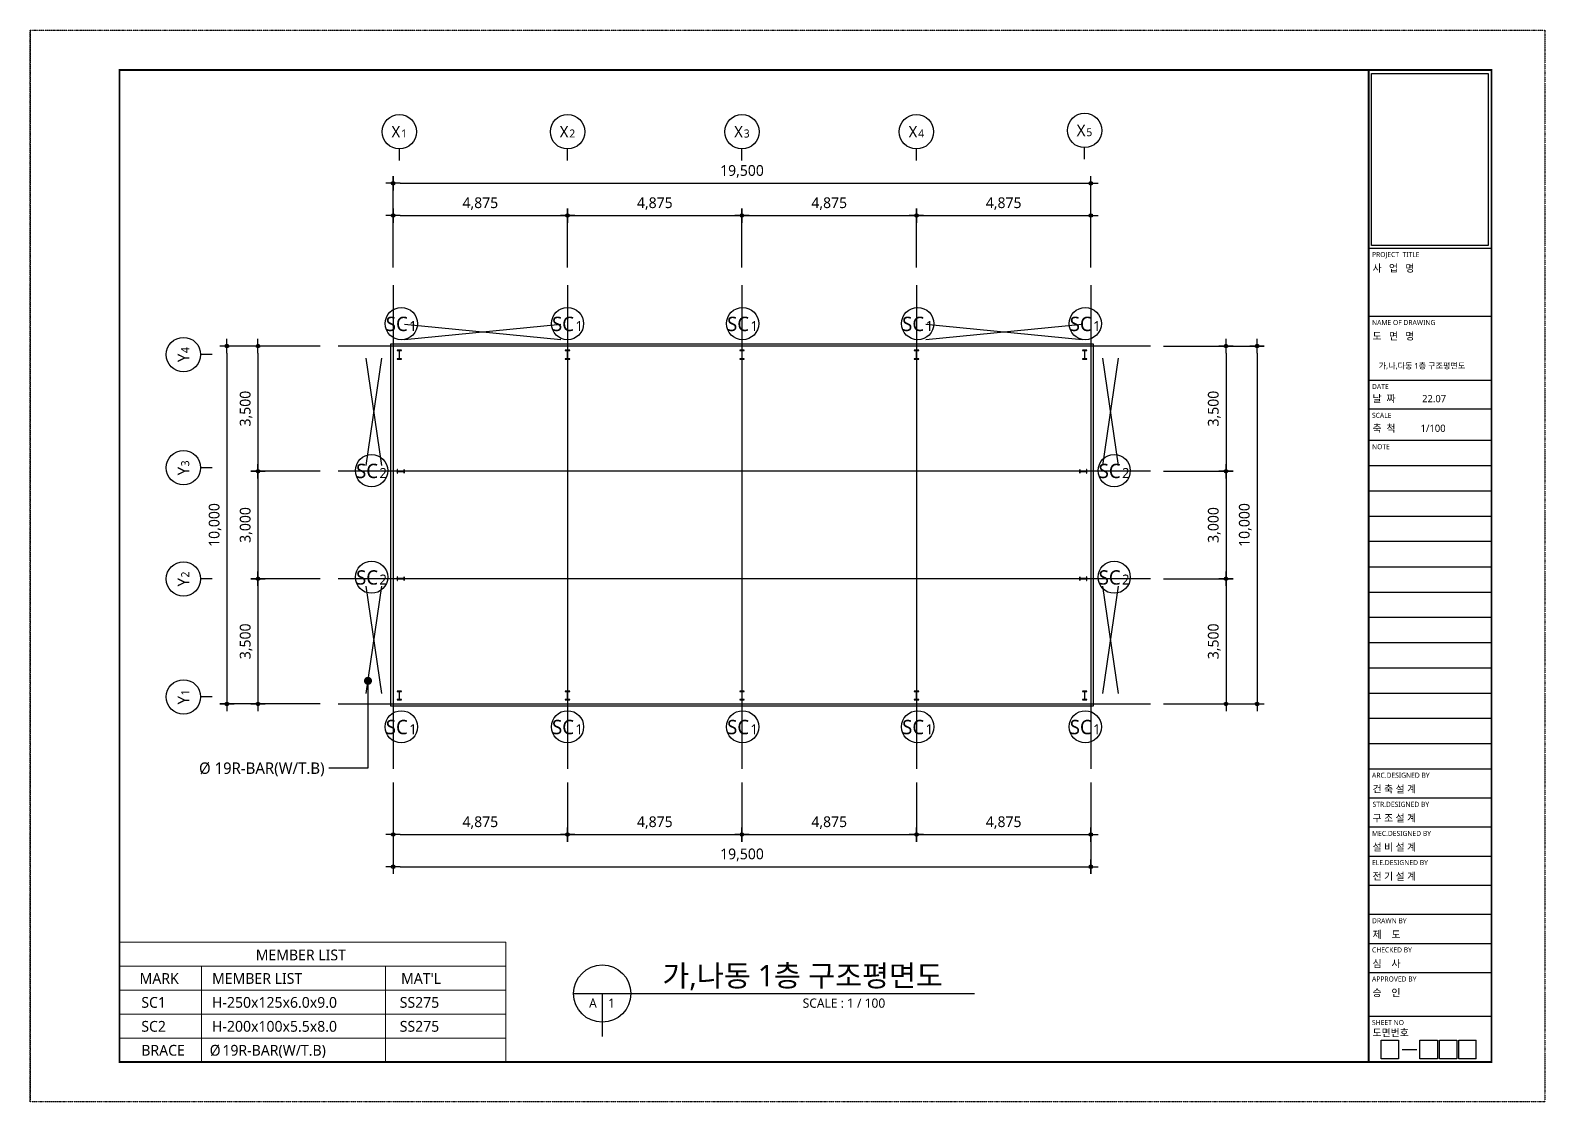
# Model space of a CAD drawing. Header units: millimetres. Extents: x 152133 to 471560, y 87068 to 132353.
# Drawn here: x 386915 to 429237, y 102425 to 132353 of the extents above; entities that cross this region are included whole.
import ezdxf
from ezdxf.enums import TextEntityAlignment as Align

# ---------------------------------------------------------------- set-up
doc = ezdxf.new("R2010")
doc.units = ezdxf.units.MM
doc.linetypes.add('CEN', pattern=[62, 60, -1, 0, -1])
doc.linetypes.add('DIVIDE2', pattern=[15.875, 6.35, -3.175, 0, -3.175, 0, -3.175])
for name, color, linetype in [('AA-AXIS', 7, 'Continuous'), ('AA-AXIS-BUBL', 3, 'Continuous'), ('AA-CLXK-IDNT', 6, 'Continuous'), ('AS-STEL', 3, 'Continuous'), ('AZ-DIML', 7, 'Continuous'), ('AZ-TEXT', 3, 'Continuous'), ('CEN', 1, 'CEN'), ('COL', 2, 'Continuous'), ('DIM', 7, 'Continuous'), ('JON', 4, 'DIVIDE2'), ('LEDLINE', 7, 'Continuous'), ('SHEET', 4, 'Continuous'), ('TEX', 3, 'Continuous'), ('TIT', 2, 'Continuous'), ('폼', 7, 'Continuous')]:
    doc.layers.add(name, color=color, linetype=linetype)
doc.styles.add('돋움체', font='')
doc.styles.add('맑은 고딕', font='malgun.ttf')
doc.styles.add('맑은고딕', font='malgun.ttf')
doc.styles.get('돋움체').set_extended_font_data('DotumChe')
doc.dimstyles.new('100', dxfattribs={"dimscale": 100, "dimtxt": 3, "dimasz": 2, "dimexe": 2, "dimexo": 5, "dimgap": 1.5, "dimtad": 1, "dimdec": 0, "dimzin": 1, "dimdsep": 46, "dimlunit": 6, "dimtxsty": '돋움체', "dimblk1": 'Z_DOT', "dimblk2": 'Z_DOT', "dimsah": 1, "dimcen": 2, "dimclrt": 3, "dimadec": 0, "dimazin": 0, "dimtfac": 1, "dimtdec": 0, "dimtix": 1, "dimtmove": 2, "dimatfit": 3, "dimldrblk": 'Z_DOT', "dimfxl": 1, "dimtolj": 1, "dimtzin": 1, "dimarcsym": 0})

# ---------------------------------------------------------------- blocks, each defined once
blk = doc.blocks.new('*B453', base_point=(397267, 120034))
at = {"layer": 'AS-STEL'}
blk.add_lwpolyline([(397367, 119984), (397367, 120084), (397359, 120084), (397359, 120047, -0.414214), (397348, 120036), (397186, 120036, -0.414214), (397175, 120047), (397175, 120084), (397167, 120084), (397167, 119984), (397175, 119984), (397175, 120020, -0.414214), (397186, 120031), (397348, 120031, -0.414214), (397359, 120020), (397359, 119984)], format="xyb", close=True, dxfattribs=at)
blk = doc.blocks.new('*B454', base_point=(397267, 117034))
at = {"layer": 'AS-STEL'}
blk.add_lwpolyline([(397367, 116984), (397367, 117084), (397359, 117084), (397359, 117047, -0.414214), (397348, 117036), (397186, 117036, -0.414214), (397175, 117047), (397175, 117084), (397167, 117084), (397167, 116984), (397175, 116984), (397175, 117020, -0.414214), (397186, 117031), (397348, 117031, -0.414214), (397359, 117020), (397359, 116984)], format="xyb", close=True, dxfattribs=at)
blk = doc.blocks.new('*B455', base_point=(416341, 120034))
at = {"layer": 'AS-STEL'}
blk.add_lwpolyline([(416441, 119984), (416441, 120084), (416433, 120084), (416433, 120047, -0.414214), (416422, 120036), (416260, 120036, -0.414214), (416249, 120047), (416249, 120084), (416241, 120084), (416241, 119984), (416249, 119984), (416249, 120020, -0.414214), (416260, 120031), (416422, 120031, -0.414214), (416433, 120020), (416433, 119984)], format="xyb", close=True, dxfattribs=at)
blk = doc.blocks.new('*B456', base_point=(416341, 117034))
at = {"layer": 'AS-STEL'}
blk.add_lwpolyline([(416441, 116984), (416441, 117084), (416433, 117084), (416433, 117047, -0.414214), (416422, 117036), (416260, 117036, -0.414214), (416249, 117047), (416249, 117084), (416241, 117084), (416241, 116984), (416249, 116984), (416249, 117020, -0.414214), (416260, 117031), (416422, 117031, -0.414214), (416433, 117020), (416433, 116984)], format="xyb", close=True, dxfattribs=at)
blk = doc.blocks.new('Z_DOT')
at = {"layer": 'DIM', "color": 0}
for p, q in [((-1, 0), (1, 0)), ((0, -1), (0, 1))]:
    blk.add_line(p, q, dxfattribs=at)
for radius in [0.25, 0.125]:
    blk.add_circle((0, 0), radius, dxfattribs=at)
blk = doc.blocks.new('*D225')
at = {"layer": 'AZ-DIML', "color": 0, "lineweight": -2, "transparency": 16777216}
for p, q in [((397054, 125730), (397054, 127379)), ((397254, 127179), (401729, 127179)), ((401929, 125730), (401929, 127379))]:
    blk.add_line(p, q, dxfattribs=at)
at = {"layer": 'Defpoints', "color": 0, "transparency": 16777216}
for p in [(401929, 127179), (397054, 125230), (401929, 125230)]:
    blk.add_point(p, dxfattribs=at)
at = {"layer": 'AZ-DIML', "color": 0, "linetype": 'ByBlock', "lineweight": -2, "transparency": 16777216, "xscale": 200, "yscale": 200, "zscale": 200, "rotation": 180}
blk.add_blockref('Z_DOT', (397054, 127179), dxfattribs=at)
at = {"layer": 'AZ-DIML', "color": 0, "linetype": 'ByBlock', "lineweight": -2, "transparency": 16777216, "xscale": 200, "yscale": 200, "zscale": 200}
blk.add_blockref('Z_DOT', (401929, 127179), dxfattribs=at)
at = {"layer": 'AZ-DIML', "color": 3, "transparency": 16777216, "insert": (399492, 127509), "char_height": 300, "attachment_point": 5, "style": '맑은고딕'}
blk.add_mtext('\\A1;4,875', dxfattribs=at)
blk = doc.blocks.new('*D226')
at = {"layer": 'AZ-DIML', "color": 0, "lineweight": -2, "transparency": 16777216}
for p, q in [((401929, 125730), (401929, 127379)), ((402129, 127179), (406604, 127179)), ((406804, 125730), (406804, 127379))]:
    blk.add_line(p, q, dxfattribs=at)
at = {"layer": 'Defpoints', "color": 0, "transparency": 16777216}
for p in [(406804, 127179), (401929, 125230), (406804, 125230)]:
    blk.add_point(p, dxfattribs=at)
at = {"layer": 'AZ-DIML', "color": 0, "linetype": 'ByBlock', "lineweight": -2, "transparency": 16777216, "xscale": 200, "yscale": 200, "zscale": 200, "rotation": 180}
blk.add_blockref('Z_DOT', (401929, 127179), dxfattribs=at)
at = {"layer": 'AZ-DIML', "color": 0, "linetype": 'ByBlock', "lineweight": -2, "transparency": 16777216, "xscale": 200, "yscale": 200, "zscale": 200}
blk.add_blockref('Z_DOT', (406804, 127179), dxfattribs=at)
at = {"layer": 'AZ-DIML', "color": 3, "transparency": 16777216, "insert": (404367, 127509), "char_height": 300, "attachment_point": 5, "style": '맑은고딕'}
blk.add_mtext('\\A1;4,875', dxfattribs=at)
blk = doc.blocks.new('*D227')
at = {"layer": 'AZ-DIML', "color": 0, "lineweight": -2, "transparency": 16777216}
for p, q in [((406804, 125730), (406804, 127379)), ((407004, 127179), (411479, 127179)), ((411679, 125730), (411679, 127379))]:
    blk.add_line(p, q, dxfattribs=at)
at = {"layer": 'Defpoints', "color": 0, "transparency": 16777216}
for p in [(411679, 127179), (406804, 125230), (411679, 125230)]:
    blk.add_point(p, dxfattribs=at)
at = {"layer": 'AZ-DIML', "color": 0, "linetype": 'ByBlock', "lineweight": -2, "transparency": 16777216, "xscale": 200, "yscale": 200, "zscale": 200, "rotation": 180}
blk.add_blockref('Z_DOT', (406804, 127179), dxfattribs=at)
at = {"layer": 'AZ-DIML', "color": 0, "linetype": 'ByBlock', "lineweight": -2, "transparency": 16777216, "xscale": 200, "yscale": 200, "zscale": 200}
blk.add_blockref('Z_DOT', (411679, 127179), dxfattribs=at)
at = {"layer": 'AZ-DIML', "color": 3, "transparency": 16777216, "insert": (409242, 127509), "char_height": 300, "attachment_point": 5, "style": '맑은고딕'}
blk.add_mtext('\\A1;4,875', dxfattribs=at)
blk = doc.blocks.new('*D228')
at = {"layer": 'AZ-DIML', "color": 0, "lineweight": -2, "transparency": 16777216}
for p, q in [((411679, 125730), (411679, 127379)), ((411879, 127179), (416354, 127179)), ((416554, 125730), (416554, 127379))]:
    blk.add_line(p, q, dxfattribs=at)
at = {"layer": 'Defpoints', "color": 0, "transparency": 16777216}
for p in [(416554, 127179), (411679, 125230), (416554, 125230)]:
    blk.add_point(p, dxfattribs=at)
at = {"layer": 'AZ-DIML', "color": 0, "linetype": 'ByBlock', "lineweight": -2, "transparency": 16777216, "xscale": 200, "yscale": 200, "zscale": 200, "rotation": 180}
blk.add_blockref('Z_DOT', (411679, 127179), dxfattribs=at)
at = {"layer": 'AZ-DIML', "color": 0, "linetype": 'ByBlock', "lineweight": -2, "transparency": 16777216, "xscale": 200, "yscale": 200, "zscale": 200}
blk.add_blockref('Z_DOT', (416554, 127179), dxfattribs=at)
at = {"layer": 'AZ-DIML', "color": 3, "transparency": 16777216, "insert": (414117, 127509), "char_height": 300, "attachment_point": 5, "style": '맑은고딕'}
blk.add_mtext('\\A1;4,875', dxfattribs=at)
blk = doc.blocks.new('*D229')
at = {"layer": 'AZ-DIML', "color": 0, "lineweight": -2, "transparency": 16777216}
for p, q in [((397054, 125730), (397054, 128279)), ((416554, 125730), (416554, 128279)), ((397254, 128079), (416354, 128079))]:
    blk.add_line(p, q, dxfattribs=at)
at = {"layer": 'Defpoints', "color": 0, "transparency": 16777216}
for p in [(416554, 128079), (397054, 125230), (416554, 125230)]:
    blk.add_point(p, dxfattribs=at)
at = {"layer": 'AZ-DIML', "color": 0, "linetype": 'ByBlock', "lineweight": -2, "transparency": 16777216, "xscale": 200, "yscale": 200, "zscale": 200, "rotation": 180}
blk.add_blockref('Z_DOT', (397054, 128079), dxfattribs=at)
at = {"layer": 'AZ-DIML', "color": 0, "linetype": 'ByBlock', "lineweight": -2, "transparency": 16777216, "xscale": 200, "yscale": 200, "zscale": 200}
blk.add_blockref('Z_DOT', (416554, 128079), dxfattribs=at)
at = {"layer": 'AZ-DIML', "color": 3, "transparency": 16777216, "insert": (406804, 128410), "char_height": 300, "attachment_point": 5, "style": '맑은고딕'}
blk.add_mtext('\\A1;19,500', dxfattribs=at)
blk = doc.blocks.new('*D230')
at = {"layer": 'AZ-DIML', "color": 0, "lineweight": -2, "transparency": 16777216}
for p, q in [((395020, 123534), (393077, 123534)), ((393277, 123334), (393277, 120234)), ((395020, 120034), (393077, 120034))]:
    blk.add_line(p, q, dxfattribs=at)
at = {"layer": 'Defpoints', "color": 0, "transparency": 16777216}
for p in [(395520, 123534), (393277, 120034), (395520, 120034)]:
    blk.add_point(p, dxfattribs=at)
at = {"layer": 'AZ-DIML', "color": 0, "linetype": 'ByBlock', "lineweight": -2, "transparency": 16777216, "xscale": 200, "yscale": 200, "zscale": 200}
for p, rotation in [((393277, 123534), 90), ((393277, 120034), 270)]:
    blk.add_blockref('Z_DOT', p, dxfattribs=dict(at, rotation=rotation))
at = {"layer": 'AZ-DIML', "color": 3, "transparency": 16777216, "insert": (392947, 121784), "char_height": 300, "attachment_point": 5, "rotation": 90, "style": '맑은고딕'}
blk.add_mtext('\\A1;3,500', dxfattribs=at)
blk = doc.blocks.new('*D231')
at = {"layer": 'AZ-DIML', "color": 0, "lineweight": -2, "transparency": 16777216}
for p, q in [((395020, 120034), (393077, 120034)), ((393277, 119834), (393277, 117234)), ((395020, 117034), (393077, 117034))]:
    blk.add_line(p, q, dxfattribs=at)
at = {"layer": 'Defpoints', "color": 0, "transparency": 16777216}
for p in [(395520, 120034), (393277, 117034), (395520, 117034)]:
    blk.add_point(p, dxfattribs=at)
at = {"layer": 'AZ-DIML', "color": 0, "linetype": 'ByBlock', "lineweight": -2, "transparency": 16777216, "xscale": 200, "yscale": 200, "zscale": 200}
for p, rotation in [((393277, 120034), 90), ((393277, 117034), 270)]:
    blk.add_blockref('Z_DOT', p, dxfattribs=dict(at, rotation=rotation))
at = {"layer": 'AZ-DIML', "color": 3, "transparency": 16777216, "insert": (392947, 118534), "char_height": 300, "attachment_point": 5, "rotation": 90, "style": '맑은고딕'}
blk.add_mtext('\\A1;3,000', dxfattribs=at)
blk = doc.blocks.new('*D232')
at = {"layer": 'AZ-DIML', "color": 0, "lineweight": -2, "transparency": 16777216}
for p, q in [((395020, 117034), (393077, 117034)), ((393277, 116834), (393277, 113734)), ((395020, 113534), (393077, 113534))]:
    blk.add_line(p, q, dxfattribs=at)
at = {"layer": 'Defpoints', "color": 0, "transparency": 16777216}
for p in [(395520, 117034), (393277, 113534), (395520, 113534)]:
    blk.add_point(p, dxfattribs=at)
at = {"layer": 'AZ-DIML', "color": 0, "linetype": 'ByBlock', "lineweight": -2, "transparency": 16777216, "xscale": 200, "yscale": 200, "zscale": 200}
for p, rotation in [((393277, 117034), 90), ((393277, 113534), 270)]:
    blk.add_blockref('Z_DOT', p, dxfattribs=dict(at, rotation=rotation))
at = {"layer": 'AZ-DIML', "color": 3, "transparency": 16777216, "insert": (392947, 115284), "char_height": 300, "attachment_point": 5, "rotation": 90, "style": '맑은고딕'}
blk.add_mtext('\\A1;3,500', dxfattribs=at)
blk = doc.blocks.new('*D233')
at = {"layer": 'AZ-DIML', "color": 0, "lineweight": -2, "transparency": 16777216}
for p, q in [((395020, 123534), (392210, 123534)), ((392410, 123334), (392410, 113734)), ((395020, 113534), (392210, 113534))]:
    blk.add_line(p, q, dxfattribs=at)
at = {"layer": 'Defpoints', "color": 0, "transparency": 16777216}
for p in [(395520, 123534), (392410, 113534), (395520, 113534)]:
    blk.add_point(p, dxfattribs=at)
at = {"layer": 'AZ-DIML', "color": 0, "linetype": 'ByBlock', "lineweight": -2, "transparency": 16777216, "xscale": 200, "yscale": 200, "zscale": 200}
for p, rotation in [((392410, 123534), 90), ((392410, 113534), 270)]:
    blk.add_blockref('Z_DOT', p, dxfattribs=dict(at, rotation=rotation))
at = {"layer": 'AZ-DIML', "color": 3, "transparency": 16777216, "insert": (392079, 118534), "char_height": 300, "attachment_point": 5, "rotation": 90, "style": '맑은고딕'}
blk.add_mtext('\\A1;10,000', dxfattribs=at)
blk = doc.blocks.new('*B457', base_point=(397230, 128558))
at = {"layer": 'AA-AXIS-BUBL'}
blk.add_lwpolyline([(397230, 128718), (397230, 128878), (397230, 128878), (397230, 129038)], dxfattribs=at)
blk.add_circle((397230, 129518), 480, dxfattribs=at)
at = {"layer": 'AA-AXIS', "style": '맑은고딕'}
for s, height, p in [('X', 320, (397010, 129358)), ('1', 224, (397278, 129358))]:
    blk.add_text(s, height=height, dxfattribs=at).set_placement(p)
blk = doc.blocks.new('*B458', base_point=(401929, 128558))
at = {"layer": 'AA-AXIS-BUBL'}
blk.add_lwpolyline([(401929, 128718), (401929, 128878), (401929, 128878), (401929, 129038)], dxfattribs=at)
blk.add_circle((401929, 129518), 480, dxfattribs=at)
at = {"layer": 'AA-AXIS', "style": '맑은고딕'}
for s, height, p in [('X', 320, (401710, 129358)), ('2', 224, (401977, 129358))]:
    blk.add_text(s, height=height, dxfattribs=at).set_placement(p)
blk = doc.blocks.new('*B459', base_point=(406804, 128558))
at = {"layer": 'AA-AXIS-BUBL'}
blk.add_lwpolyline([(406804, 128718), (406804, 128878), (406804, 128878), (406804, 129038)], dxfattribs=at)
blk.add_circle((406804, 129518), 480, dxfattribs=at)
at = {"layer": 'AA-AXIS', "style": '맑은고딕'}
for s, height, p in [('X', 320, (406585, 129358)), ('3', 224, (406852, 129358))]:
    blk.add_text(s, height=height, dxfattribs=at).set_placement(p)
blk = doc.blocks.new('*B460', base_point=(411679, 128558))
at = {"layer": 'AA-AXIS-BUBL'}
blk.add_lwpolyline([(411679, 128718), (411679, 128878), (411679, 128878), (411679, 129038)], dxfattribs=at)
blk.add_circle((411679, 129518), 480, dxfattribs=at)
at = {"layer": 'AA-AXIS', "style": '맑은고딕'}
for s, height, p in [('X', 320, (411460, 129358)), ('4', 224, (411727, 129358))]:
    blk.add_text(s, height=height, dxfattribs=at).set_placement(p)
blk = doc.blocks.new('*B461', base_point=(392156, 113734))
at = {"layer": 'AA-AXIS-BUBL'}
blk.add_lwpolyline([(391996, 113734), (391836, 113734), (391836, 113734), (391676, 113734)], dxfattribs=at)
blk.add_circle((391196, 113734), 480, dxfattribs=at)
at = {"layer": 'AA-AXIS', "style": '맑은고딕'}
for s, height, p in [('1', 224, (391356, 113773)), ('Y', 320, (391356, 113522))]:
    blk.add_text(s, height=height, rotation=90, dxfattribs=at).set_placement(p)
blk = doc.blocks.new('*B462', base_point=(392156, 117027))
at = {"layer": 'AA-AXIS-BUBL'}
blk.add_lwpolyline([(391996, 117027), (391836, 117027), (391836, 117027), (391676, 117027)], dxfattribs=at)
blk.add_circle((391196, 117027), 480, dxfattribs=at)
at = {"layer": 'AA-AXIS', "style": '맑은고딕'}
for s, height, p in [('Y', 320, (391356, 116816)), ('2', 224, (391356, 117067))]:
    blk.add_text(s, height=height, rotation=90, dxfattribs=at).set_placement(p)
blk = doc.blocks.new('*B463', base_point=(392156, 120134))
at = {"layer": 'AA-AXIS-BUBL'}
blk.add_lwpolyline([(391996, 120134), (391836, 120134), (391836, 120134), (391676, 120134)], dxfattribs=at)
blk.add_circle((391196, 120134), 480, dxfattribs=at)
at = {"layer": 'AA-AXIS', "style": '맑은고딕'}
for s, height, p in [('3', 224, (391356, 120173)), ('Y', 320, (391356, 119922))]:
    blk.add_text(s, height=height, rotation=90, dxfattribs=at).set_placement(p)
blk = doc.blocks.new('*B464', base_point=(392156, 123296))
at = {"layer": 'AA-AXIS-BUBL'}
blk.add_lwpolyline([(391996, 123296), (391836, 123296), (391836, 123296), (391676, 123296)], dxfattribs=at)
blk.add_circle((391196, 123296), 480, dxfattribs=at)
at = {"layer": 'AA-AXIS', "style": '맑은고딕'}
for s, height, p in [('Y', 320, (391356, 123084)), ('4', 224, (391356, 123335))]:
    blk.add_text(s, height=height, rotation=90, dxfattribs=at).set_placement(p)
blk = doc.blocks.new('*D234')
at = {"layer": 'AZ-DIML', "color": 0, "lineweight": -2, "transparency": 16777216}
for p, q in [((418588, 123534), (420531, 123534)), ((420331, 123334), (420331, 120234)), ((418588, 120034), (420531, 120034))]:
    blk.add_line(p, q, dxfattribs=at)
at = {"layer": 'Defpoints', "color": 0, "transparency": 16777216}
for p in [(418088, 123534), (418088, 120034), (420331, 120034)]:
    blk.add_point(p, dxfattribs=at)
at = {"layer": 'AZ-DIML', "color": 0, "linetype": 'ByBlock', "lineweight": -2, "transparency": 16777216, "xscale": 200, "yscale": 200, "zscale": 200}
for p, rotation in [((420331, 123534), 90), ((420331, 120034), 270)]:
    blk.add_blockref('Z_DOT', p, dxfattribs=dict(at, rotation=rotation))
at = {"layer": 'AZ-DIML', "color": 3, "transparency": 16777216, "insert": (420001, 121784), "char_height": 300, "attachment_point": 5, "rotation": 90, "style": '맑은고딕'}
blk.add_mtext('\\A1;3,500', dxfattribs=at)
blk = doc.blocks.new('*D235')
at = {"layer": 'AZ-DIML', "color": 0, "lineweight": -2, "transparency": 16777216}
for p, q in [((418588, 120034), (420531, 120034)), ((420331, 119834), (420331, 117234)), ((418588, 117034), (420531, 117034))]:
    blk.add_line(p, q, dxfattribs=at)
at = {"layer": 'Defpoints', "color": 0, "transparency": 16777216}
for p in [(418088, 120034), (418088, 117034), (420331, 117034)]:
    blk.add_point(p, dxfattribs=at)
at = {"layer": 'AZ-DIML', "color": 0, "linetype": 'ByBlock', "lineweight": -2, "transparency": 16777216, "xscale": 200, "yscale": 200, "zscale": 200}
for p, rotation in [((420331, 120034), 90), ((420331, 117034), 270)]:
    blk.add_blockref('Z_DOT', p, dxfattribs=dict(at, rotation=rotation))
at = {"layer": 'AZ-DIML', "color": 3, "transparency": 16777216, "insert": (420001, 118534), "char_height": 300, "attachment_point": 5, "rotation": 90, "style": '맑은고딕'}
blk.add_mtext('\\A1;3,000', dxfattribs=at)
blk = doc.blocks.new('*D236')
at = {"layer": 'AZ-DIML', "color": 0, "lineweight": -2, "transparency": 16777216}
for p, q in [((418588, 117034), (420531, 117034)), ((420331, 116834), (420331, 113734)), ((418588, 113534), (420531, 113534))]:
    blk.add_line(p, q, dxfattribs=at)
at = {"layer": 'Defpoints', "color": 0, "transparency": 16777216}
for p in [(418088, 117034), (418088, 113534), (420331, 113534)]:
    blk.add_point(p, dxfattribs=at)
at = {"layer": 'AZ-DIML', "color": 0, "linetype": 'ByBlock', "lineweight": -2, "transparency": 16777216, "xscale": 200, "yscale": 200, "zscale": 200}
for p, rotation in [((420331, 117034), 90), ((420331, 113534), 270)]:
    blk.add_blockref('Z_DOT', p, dxfattribs=dict(at, rotation=rotation))
at = {"layer": 'AZ-DIML', "color": 3, "transparency": 16777216, "insert": (420001, 115284), "char_height": 300, "attachment_point": 5, "rotation": 90, "style": '맑은고딕'}
blk.add_mtext('\\A1;3,500', dxfattribs=at)
blk = doc.blocks.new('*D237')
at = {"layer": 'AZ-DIML', "color": 0, "lineweight": -2, "transparency": 16777216}
for p, q in [((418588, 123534), (421399, 123534)), ((421199, 123334), (421199, 113734)), ((418588, 113534), (421399, 113534))]:
    blk.add_line(p, q, dxfattribs=at)
at = {"layer": 'Defpoints', "color": 0, "transparency": 16777216}
for p in [(418088, 123534), (418088, 113534), (421199, 113534)]:
    blk.add_point(p, dxfattribs=at)
at = {"layer": 'AZ-DIML', "color": 0, "linetype": 'ByBlock', "lineweight": -2, "transparency": 16777216, "xscale": 200, "yscale": 200, "zscale": 200}
for p, rotation in [((421199, 123534), 90), ((421199, 113534), 270)]:
    blk.add_blockref('Z_DOT', p, dxfattribs=dict(at, rotation=rotation))
at = {"layer": 'AZ-DIML', "color": 3, "transparency": 16777216, "insert": (420868, 118534), "char_height": 300, "attachment_point": 5, "rotation": 90, "style": '맑은고딕'}
blk.add_mtext('\\A1;10,000', dxfattribs=at)
blk = doc.blocks.new('*D238')
at = {"layer": 'AZ-DIML', "color": 0, "lineweight": -2, "transparency": 16777216}
for p, q in [((397054, 111337), (397054, 109688)), ((401929, 111337), (401929, 109688)), ((397254, 109888), (401729, 109888))]:
    blk.add_line(p, q, dxfattribs=at)
at = {"layer": 'Defpoints', "color": 0, "transparency": 16777216}
for p in [(397054, 111837), (401929, 111837), (401929, 109888)]:
    blk.add_point(p, dxfattribs=at)
at = {"layer": 'AZ-DIML', "color": 0, "linetype": 'ByBlock', "lineweight": -2, "transparency": 16777216, "xscale": 200, "yscale": 200, "zscale": 200, "rotation": 180}
blk.add_blockref('Z_DOT', (397054, 109888), dxfattribs=at)
at = {"layer": 'AZ-DIML', "color": 0, "linetype": 'ByBlock', "lineweight": -2, "transparency": 16777216, "xscale": 200, "yscale": 200, "zscale": 200}
blk.add_blockref('Z_DOT', (401929, 109888), dxfattribs=at)
at = {"layer": 'AZ-DIML', "color": 3, "transparency": 16777216, "insert": (399492, 110218), "char_height": 300, "attachment_point": 5, "style": '맑은고딕'}
blk.add_mtext('\\A1;4,875', dxfattribs=at)
blk = doc.blocks.new('*D239')
at = {"layer": 'AZ-DIML', "color": 0, "lineweight": -2, "transparency": 16777216}
for p, q in [((401929, 111337), (401929, 109688)), ((406804, 111337), (406804, 109688)), ((402129, 109888), (406604, 109888))]:
    blk.add_line(p, q, dxfattribs=at)
at = {"layer": 'Defpoints', "color": 0, "transparency": 16777216}
for p in [(401929, 111837), (406804, 111837), (406804, 109888)]:
    blk.add_point(p, dxfattribs=at)
at = {"layer": 'AZ-DIML', "color": 0, "linetype": 'ByBlock', "lineweight": -2, "transparency": 16777216, "xscale": 200, "yscale": 200, "zscale": 200, "rotation": 180}
blk.add_blockref('Z_DOT', (401929, 109888), dxfattribs=at)
at = {"layer": 'AZ-DIML', "color": 0, "linetype": 'ByBlock', "lineweight": -2, "transparency": 16777216, "xscale": 200, "yscale": 200, "zscale": 200}
blk.add_blockref('Z_DOT', (406804, 109888), dxfattribs=at)
at = {"layer": 'AZ-DIML', "color": 3, "transparency": 16777216, "insert": (404367, 110218), "char_height": 300, "attachment_point": 5, "style": '맑은고딕'}
blk.add_mtext('\\A1;4,875', dxfattribs=at)
blk = doc.blocks.new('*D240')
at = {"layer": 'AZ-DIML', "color": 0, "lineweight": -2, "transparency": 16777216}
for p, q in [((406804, 111337), (406804, 109688)), ((411679, 111337), (411679, 109688)), ((407004, 109888), (411479, 109888))]:
    blk.add_line(p, q, dxfattribs=at)
at = {"layer": 'Defpoints', "color": 0, "transparency": 16777216}
for p in [(406804, 111837), (411679, 111837), (411679, 109888)]:
    blk.add_point(p, dxfattribs=at)
at = {"layer": 'AZ-DIML', "color": 0, "linetype": 'ByBlock', "lineweight": -2, "transparency": 16777216, "xscale": 200, "yscale": 200, "zscale": 200, "rotation": 180}
blk.add_blockref('Z_DOT', (406804, 109888), dxfattribs=at)
at = {"layer": 'AZ-DIML', "color": 0, "linetype": 'ByBlock', "lineweight": -2, "transparency": 16777216, "xscale": 200, "yscale": 200, "zscale": 200}
blk.add_blockref('Z_DOT', (411679, 109888), dxfattribs=at)
at = {"layer": 'AZ-DIML', "color": 3, "transparency": 16777216, "insert": (409242, 110218), "char_height": 300, "attachment_point": 5, "style": '맑은고딕'}
blk.add_mtext('\\A1;4,875', dxfattribs=at)
blk = doc.blocks.new('*D241')
at = {"layer": 'AZ-DIML', "color": 0, "lineweight": -2, "transparency": 16777216}
for p, q in [((411679, 111337), (411679, 109688)), ((416554, 111337), (416554, 109688)), ((411879, 109888), (416354, 109888))]:
    blk.add_line(p, q, dxfattribs=at)
at = {"layer": 'Defpoints', "color": 0, "transparency": 16777216}
for p in [(411679, 111837), (416554, 111837), (416554, 109888)]:
    blk.add_point(p, dxfattribs=at)
at = {"layer": 'AZ-DIML', "color": 0, "linetype": 'ByBlock', "lineweight": -2, "transparency": 16777216, "xscale": 200, "yscale": 200, "zscale": 200, "rotation": 180}
blk.add_blockref('Z_DOT', (411679, 109888), dxfattribs=at)
at = {"layer": 'AZ-DIML', "color": 0, "linetype": 'ByBlock', "lineweight": -2, "transparency": 16777216, "xscale": 200, "yscale": 200, "zscale": 200}
blk.add_blockref('Z_DOT', (416554, 109888), dxfattribs=at)
at = {"layer": 'AZ-DIML', "color": 3, "transparency": 16777216, "insert": (414117, 110218), "char_height": 300, "attachment_point": 5, "style": '맑은고딕'}
blk.add_mtext('\\A1;4,875', dxfattribs=at)
blk = doc.blocks.new('*D242')
at = {"layer": 'AZ-DIML', "color": 0, "lineweight": -2, "transparency": 16777216}
for p, q in [((397054, 111337), (397054, 108788)), ((416554, 111337), (416554, 108788)), ((397254, 108988), (416354, 108988))]:
    blk.add_line(p, q, dxfattribs=at)
at = {"layer": 'Defpoints', "color": 0, "transparency": 16777216}
for p in [(397054, 111837), (416554, 111837), (416554, 108988)]:
    blk.add_point(p, dxfattribs=at)
at = {"layer": 'AZ-DIML', "color": 0, "linetype": 'ByBlock', "lineweight": -2, "transparency": 16777216, "xscale": 200, "yscale": 200, "zscale": 200, "rotation": 180}
blk.add_blockref('Z_DOT', (397054, 108988), dxfattribs=at)
at = {"layer": 'AZ-DIML', "color": 0, "linetype": 'ByBlock', "lineweight": -2, "transparency": 16777216, "xscale": 200, "yscale": 200, "zscale": 200}
blk.add_blockref('Z_DOT', (416554, 108988), dxfattribs=at)
at = {"layer": 'AZ-DIML', "color": 3, "transparency": 16777216, "insert": (406804, 109319), "char_height": 300, "attachment_point": 5, "style": '맑은고딕'}
blk.add_mtext('\\A1;19,500', dxfattribs=at)
blk = doc.blocks.new('*B465', base_point=(397284, 112897))
at = {"layer": 'AA-CLXK-IDNT'}
blk.add_circle((397284, 112897), 450, dxfattribs=at)
at = {"layer": 'AZ-TEXT', "style": '맑은 고딕'}
for s, height, p in [('SC', 400, (396849, 112690)), ('1', 280, (397505, 112690))]:
    blk.add_text(s, height=height, dxfattribs=at).set_placement(p)
blk = doc.blocks.new('*B466', base_point=(401929, 112897))
at = {"layer": 'AA-CLXK-IDNT'}
blk.add_circle((401929, 112897), 450, dxfattribs=at)
at = {"layer": 'AZ-TEXT', "style": '맑은 고딕'}
for s, height, p in [('SC', 400, (401494, 112690)), ('1', 280, (402149, 112690))]:
    blk.add_text(s, height=height, dxfattribs=at).set_placement(p)
blk = doc.blocks.new('*B467', base_point=(406823, 112897))
at = {"layer": 'AA-CLXK-IDNT'}
blk.add_circle((406823, 112897), 450, dxfattribs=at)
at = {"layer": 'AZ-TEXT', "style": '맑은 고딕'}
for s, height, p in [('SC', 400, (406388, 112690)), ('1', 280, (407043, 112690))]:
    blk.add_text(s, height=height, dxfattribs=at).set_placement(p)
blk = doc.blocks.new('*B468', base_point=(411714, 112897))
at = {"layer": 'AA-CLXK-IDNT'}
blk.add_circle((411714, 112897), 450, dxfattribs=at)
at = {"layer": 'AZ-TEXT', "style": '맑은 고딕'}
for s, height, p in [('SC', 400, (411279, 112690)), ('1', 280, (411934, 112690))]:
    blk.add_text(s, height=height, dxfattribs=at).set_placement(p)
blk = doc.blocks.new('*B469', base_point=(416398, 112897))
at = {"layer": 'AA-CLXK-IDNT'}
blk.add_circle((416398, 112897), 450, dxfattribs=at)
at = {"layer": 'AZ-TEXT', "style": '맑은 고딕'}
for s, height, p in [('SC', 400, (415963, 112690)), ('1', 280, (416618, 112690))]:
    blk.add_text(s, height=height, dxfattribs=at).set_placement(p)
blk = doc.blocks.new('*B470', base_point=(397284, 124159))
at = {"layer": 'AA-CLXK-IDNT'}
blk.add_circle((397284, 124159), 450, dxfattribs=at)
at = {"layer": 'AZ-TEXT', "style": '맑은 고딕'}
for s, height, p in [('SC', 400, (396849, 123952)), ('1', 280, (397505, 123952))]:
    blk.add_text(s, height=height, dxfattribs=at).set_placement(p)
blk = doc.blocks.new('*B471', base_point=(401929, 124159))
at = {"layer": 'AA-CLXK-IDNT'}
blk.add_circle((401929, 124159), 450, dxfattribs=at)
at = {"layer": 'AZ-TEXT', "style": '맑은 고딕'}
for s, height, p in [('SC', 400, (401494, 123952)), ('1', 280, (402149, 123952))]:
    blk.add_text(s, height=height, dxfattribs=at).set_placement(p)
blk = doc.blocks.new('*B472', base_point=(406823, 124159))
at = {"layer": 'AA-CLXK-IDNT'}
blk.add_circle((406823, 124159), 450, dxfattribs=at)
at = {"layer": 'AZ-TEXT', "style": '맑은 고딕'}
for s, height, p in [('SC', 400, (406388, 123952)), ('1', 280, (407043, 123952))]:
    blk.add_text(s, height=height, dxfattribs=at).set_placement(p)
blk = doc.blocks.new('*B473', base_point=(411714, 124159))
at = {"layer": 'AA-CLXK-IDNT'}
blk.add_circle((411714, 124159), 450, dxfattribs=at)
at = {"layer": 'AZ-TEXT', "style": '맑은 고딕'}
for s, height, p in [('SC', 400, (411279, 123952)), ('1', 280, (411934, 123952))]:
    blk.add_text(s, height=height, dxfattribs=at).set_placement(p)
blk = doc.blocks.new('*B474', base_point=(416398, 124159))
at = {"layer": 'AA-CLXK-IDNT'}
blk.add_circle((416398, 124159), 450, dxfattribs=at)
at = {"layer": 'AZ-TEXT', "style": '맑은 고딕'}
for s, height, p in [('SC', 400, (415963, 123952)), ('1', 280, (416618, 123952))]:
    blk.add_text(s, height=height, dxfattribs=at).set_placement(p)
blk = doc.blocks.new('*B475', base_point=(396453, 120052))
at = {"layer": 'AA-CLXK-IDNT'}
blk.add_circle((396453, 120052), 450, dxfattribs=at)
at = {"layer": 'AZ-TEXT', "style": '맑은 고딕'}
for s, height, p in [('SC', 400, (396018, 119845)), ('2', 280, (396673, 119845))]:
    blk.add_text(s, height=height, dxfattribs=at).set_placement(p)
blk = doc.blocks.new('*B476', base_point=(396453, 117076))
at = {"layer": 'AA-CLXK-IDNT'}
blk.add_circle((396453, 117076), 450, dxfattribs=at)
at = {"layer": 'AZ-TEXT', "style": '맑은 고딕'}
for s, height, p in [('SC', 400, (396018, 116869)), ('2', 280, (396673, 116869))]:
    blk.add_text(s, height=height, dxfattribs=at).set_placement(p)
blk = doc.blocks.new('*B477', base_point=(417205, 120052))
at = {"layer": 'AA-CLXK-IDNT'}
blk.add_circle((417205, 120052), 450, dxfattribs=at)
at = {"layer": 'AZ-TEXT', "style": '맑은 고딕'}
for s, height, p in [('SC', 400, (416770, 119845)), ('2', 280, (417426, 119845))]:
    blk.add_text(s, height=height, dxfattribs=at).set_placement(p)
blk = doc.blocks.new('*B478', base_point=(417205, 117076))
at = {"layer": 'AA-CLXK-IDNT'}
blk.add_circle((417205, 117076), 450, dxfattribs=at)
at = {"layer": 'AZ-TEXT', "style": '맑은 고딕'}
for s, height, p in [('SC', 400, (416770, 116869)), ('2', 280, (417426, 116869))]:
    blk.add_text(s, height=height, dxfattribs=at).set_placement(p)

msp = doc.modelspace()

# ---------------------------------------------------------------- linework, layer by layer
at = {"color": 0}
for p, q in [((397368.2, 123711.6), (401742.2, 124142.5)), ((397368.2, 124142.5), (401742.2, 123711.6)), ((411941.2, 123711.6), (416315.2, 124142.5)), ((411941.2, 124142.5), (416315.2, 123711.6)), ((396727.7, 123198.2), (396292.3, 120198.2)), ((396292.3, 123198.2), (396727.7, 120198.2)), ((416880.6, 123198.2), (417316.1, 120198.2)), ((417316.1, 123198.2), (416880.6, 120198.2)), ((396727.7, 116826.1), (396292.3, 113826.1)), ((396292.3, 116826.1), (396727.7, 113826.1)), ((416880.6, 116826.1), (417316.1, 113826.1)), ((417316.1, 116826.1), (416880.6, 113826.1))]:
    msp.add_line(p, q, dxfattribs=at)
at = {"color": 3}
for points in [[(397292.2, 123170.6), (397292.2, 123179.6), (397232.7, 123179.6), (397232.7, 123411.6), (397292.2, 123411.6), (397292.2, 123420.6), (397167.2, 123420.6), (397167.2, 123411.6), (397226.7, 123411.6), (397226.7, 123179.6), (397167.2, 123179.6), (397167.2, 123170.6), (397292.2, 123170.6)], [(401991.7, 123170.6), (401991.7, 123179.6), (401932.2, 123179.6), (401932.2, 123411.6), (401991.7, 123411.6), (401991.7, 123420.6), (401866.7, 123420.6), (401866.7, 123411.6), (401926.2, 123411.6), (401926.2, 123179.6), (401866.7, 123179.6), (401866.7, 123170.6), (401991.7, 123170.6)], [(406866.7, 123170.6), (406866.7, 123179.6), (406807.2, 123179.6), (406807.2, 123411.6), (406866.7, 123411.6), (406866.7, 123420.6), (406741.7, 123420.6), (406741.7, 123411.6), (406801.2, 123411.6), (406801.2, 123179.6), (406741.7, 123179.6), (406741.7, 123170.6), (406866.7, 123170.6)], [(411741.7, 123170.6), (411741.7, 123179.6), (411682.2, 123179.6), (411682.2, 123411.6), (411741.7, 123411.6), (411741.7, 123420.6), (411616.7, 123420.6), (411616.7, 123411.6), (411676.2, 123411.6), (411676.2, 123179.6), (411616.7, 123179.6), (411616.7, 123170.6), (411741.7, 123170.6)], [(416441.2, 123170.6), (416441.2, 123179.6), (416381.7, 123179.6), (416381.7, 123411.6), (416441.2, 123411.6), (416441.2, 123420.6), (416316.2, 123420.6), (416316.2, 123411.6), (416375.7, 123411.6), (416375.7, 123179.6), (416316.2, 123179.6), (416316.2, 123170.6), (416441.2, 123170.6)], [(397292.2, 113646.6), (397292.2, 113655.6), (397232.7, 113655.6), (397232.7, 113887.6), (397292.2, 113887.6), (397292.2, 113896.6), (397167.2, 113896.6), (397167.2, 113887.6), (397226.7, 113887.6), (397226.7, 113655.6), (397167.2, 113655.6), (397167.2, 113646.6), (397292.2, 113646.6)], [(401991.7, 113646.6), (401991.7, 113655.6), (401932.2, 113655.6), (401932.2, 113887.6), (401991.7, 113887.6), (401991.7, 113896.6), (401866.7, 113896.6), (401866.7, 113887.6), (401926.2, 113887.6), (401926.2, 113655.6), (401866.7, 113655.6), (401866.7, 113646.6), (401991.7, 113646.6)], [(406866.7, 113646.6), (406866.7, 113655.6), (406807.2, 113655.6), (406807.2, 113887.6), (406866.7, 113887.6), (406866.7, 113896.6), (406741.7, 113896.6), (406741.7, 113887.6), (406801.2, 113887.6), (406801.2, 113655.6), (406741.7, 113655.6), (406741.7, 113646.6), (406866.7, 113646.6)], [(411741.7, 113646.6), (411741.7, 113655.6), (411682.2, 113655.6), (411682.2, 113887.6), (411741.7, 113887.6), (411741.7, 113896.6), (411616.7, 113896.6), (411616.7, 113887.6), (411676.2, 113887.6), (411676.2, 113655.6), (411616.7, 113655.6), (411616.7, 113646.6), (411741.7, 113646.6)], [(416441.2, 113646.6), (416441.2, 113655.6), (416381.7, 113655.6), (416381.7, 113887.6), (416441.2, 113887.6), (416441.2, 113896.6), (416316.2, 113896.6), (416316.2, 113887.6), (416375.7, 113887.6), (416375.7, 113655.6), (416316.2, 113655.6), (416316.2, 113646.6), (416441.2, 113646.6)]]:
    msp.add_lwpolyline(points, close=True, dxfattribs=at)
at = {"layer": 'AA-AXIS-BUBL'}
msp.add_lwpolyline([(416378.7, 128754.8), (416378.7, 128914.8), (416378.7, 128914.8), (416378.7, 129074.8)], dxfattribs=at)
msp.add_circle((416378.7, 129554.8), 480, dxfattribs=at)
at = {"layer": 'CEN', "color": 1, "linetype": 'CEN'}
for p, q in [((397054.2, 125230), (397054.2, 111724)), ((401929.2, 125230), (401929.2, 111724)), ((406804.2, 125230), (406804.2, 111724)), ((411679.2, 125230), (411679.2, 111724)), ((416554.2, 125230), (416554.2, 111724)), ((418219.6, 123533.6), (395520.4, 123533.6)), ((418219.6, 120033.6), (395520.4, 120033.6)), ((418219.6, 117033.6), (395520.4, 117033.6)), ((418219.6, 113533.6), (395520.4, 113533.6))]:
    msp.add_line(p, q, dxfattribs=at)
at = {"layer": 'COL'}
for p, q in [((396992.2, 123595.6), (416616.2, 123595.6)), ((396992.2, 113471.6), (396992.2, 123595.6)), ((416616.2, 123595.6), (416616.2, 113471.6)), ((416616.2, 113471.6), (396992.2, 113471.6))]:
    msp.add_line(p, q, dxfattribs=at)
at = {"layer": 'JON'}
for p, q in [((386914.8, 102424.7), (386914.8, 132352.8)), ((386914.8, 132352.8), (429237.3, 132352.8)), ((386914.8, 132352.8), (386914.8, 102424.7)), ((429237.3, 132352.8), (429237.3, 102424.7)), ((429237.3, 102424.7), (386914.8, 102424.7))]:
    msp.add_line(p, q, dxfattribs=at)
at = {"layer": 'LEDLINE', "ltscale": 3, "const_width": 112}
msp.add_lwpolyline([(396407.8, 114180.4, -1), (396295.8, 114180.4, -1)], format="xyb", close=True, dxfattribs=at)
at = {"layer": 'LEDLINE', "ltscale": 3}
msp.add_lwpolyline([(396351.8, 114180.4), (396351.8, 111741.6), (395254.9, 111741.6)], dxfattribs=at)
at = {"layer": 'SHEET', "color": 4, "lineweight": 15}
for p, q in [((389408.8, 106877.5), (389408.8, 103533.2)), ((400202.5, 106877.5), (389408.8, 106877.5)), ((400202.5, 106877.5), (400202.5, 103533.2)), ((400202.5, 106208.6), (389408.8, 106208.6)), ((391702.3, 106208.6), (391702.3, 103533.2)), ((396845.7, 106208.6), (396845.7, 103533.2)), ((400202.5, 103533.2), (389408.8, 103533.2))]:
    msp.add_line(p, q, dxfattribs=at)
at = {"layer": 'SHEET', "color": 5, "lineweight": 15}
for p, q in [((400202.5, 105539.8), (389408.8, 105539.8)), ((400202.5, 104870.9), (389408.8, 104870.9)), ((400202.5, 104202), (389408.8, 104202))]:
    msp.add_line(p, q, dxfattribs=at)
at = {"layer": 'TIT'}
for p, q in [((402099.4, 105444.5), (403699.4, 105444.5)), ((402899.4, 105444.5), (402899.4, 104244.5)), ((403699.4, 105444.5), (413299.4, 105444.5))]:
    msp.add_line(p, q, dxfattribs=at)
msp.add_circle((402899.4, 105444.5), 800, dxfattribs=at)
at = {"layer": '폼', "color": 8}
for p, q in [((427751, 126258.9), (424318.5, 126258.9)), ((427751, 124361.6), (424318.5, 124361.6)), ((427751, 122573.1), (424318.5, 122573.1)), ((427751, 121767), (424318.5, 121767)), ((427751, 120892.2), (424318.5, 120892.2)), ((427751, 120186.8), (424318.5, 120186.8)), ((427751, 119481.4), (424318.5, 119481.4)), ((427751, 118776), (424318.5, 118776)), ((427751, 118070.7), (424318.5, 118070.7)), ((427751, 117358.3), (424318.5, 117358.3)), ((427751, 116652.9), (424318.5, 116652.9)), ((427751, 115947.5), (424318.5, 115947.5)), ((427751, 115242.2), (424318.5, 115242.2)), ((427751, 114536.8), (424318.5, 114536.8)), ((427751, 113831.4), (424318.5, 113831.4)), ((427751, 113126), (424318.5, 113126)), ((427751, 112420.7), (424318.5, 112420.7)), ((427751, 111715.3), (424318.5, 111715.3)), ((427751, 110902.2), (424318.5, 110902.2)), ((427751, 110089), (424318.5, 110089)), ((427751, 109275.9), (424318.5, 109275.9)), ((427751, 108462.7), (424318.5, 108462.7)), ((427751, 107649.6), (424318.5, 107649.6)), ((427751, 106836.5), (424318.5, 106836.5)), ((427751, 106023.3), (424318.5, 106023.3)), ((427751, 104807.1), (424318.5, 104807.1)), ((424667.2, 104146.4), (425155.1, 104146.4)), ((424667.2, 103624.9), (424667.2, 104146.4)), ((425155.1, 104146.4), (425155.1, 103624.9)), ((425751.4, 103624.9), (425751.4, 104146.4)), ((425751.4, 104146.4), (426239.3, 104146.4)), ((426239.3, 104146.4), (426239.3, 103624.9)), ((426293.5, 103624.9), (426293.5, 104146.4)), ((426293.5, 104146.4), (426781.4, 104146.4)), ((426781.4, 104146.4), (426781.4, 103624.9)), ((426835.6, 104146.4), (427323.5, 104146.4)), ((426835.6, 103624.9), (426835.6, 104146.4)), ((427323.5, 103624.9), (427323.5, 104146.4)), ((425255.3, 103885.6), (425661.9, 103885.6)), ((425155.1, 103624.9), (424667.2, 103624.9)), ((426239.3, 103624.9), (425751.4, 103624.9)), ((426781.4, 103624.9), (426293.5, 103624.9)), ((427323.5, 103624.9), (426835.6, 103624.9))]:
    msp.add_line(p, q, dxfattribs=at)
at = {"layer": '폼', "color": 8, "const_width": 50.4}
msp.add_lwpolyline([(427751, 131244.3), (427751, 103533.2), (389408.8, 103533.2), (389408.8, 131244.3)], close=True, dxfattribs=at)
msp.add_lwpolyline([(424318.5, 131244.3), (424318.5, 103533.2)], dxfattribs=at)
msp.add_lwpolyline([(424318.5, 131244.3), (424318.5, 103533.2)], dxfattribs=at)
at = {"layer": '폼', "color": 4}
msp.add_lwpolyline([(424394.4, 131146.1), (427654.9, 131146.1), (427654.9, 126343.2), (424394.4, 126343.2), (424394.4, 131146.1)], close=True, dxfattribs=at)

# ---------------------------------------------------------------- block references
at = {"layer": 'AA-AXIS-BUBL'}
for name, p in [('*B457', (397229.7, 128558.4)), ('*B458', (401929.2, 128558.4)), ('*B459', (406804.2, 128558.4)), ('*B460', (411679.2, 128558.4)), ('*B464', (392155.6, 123295.6)), ('*B463', (392155.6, 120133.6)), ('*B462', (392155.6, 117027.2)), ('*B461', (392155.6, 113733.6))]:
    msp.add_blockref(name, p, dxfattribs=at)
at = {"layer": 'AA-CLXK-IDNT'}
for name, p in [('*B470', (397284.1, 124159)), ('*B471', (401928.9, 124159)), ('*B472', (406822.5, 124159)), ('*B473', (411713.9, 124159)), ('*B474', (416397.9, 124159)), ('*B475', (396452.8, 120051.8)), ('*B477', (417205.5, 120051.8)), ('*B476', (396452.8, 117076.1)), ('*B478', (417205.5, 117076.1)), ('*B465', (397284.1, 112897)), ('*B466', (401928.9, 112897)), ('*B467', (406822.5, 112897)), ('*B468', (411713.9, 112897)), ('*B469', (416397.9, 112897))]:
    msp.add_blockref(name, p, dxfattribs=at)
at = {"layer": 'AS-STEL'}
for name, p in [('*B453', (397267.2, 120033.6)), ('*B455', (416341.2, 120033.6)), ('*B454', (397267.2, 117033.6)), ('*B456', (416341.2, 117033.6))]:
    msp.add_blockref(name, p, dxfattribs=at)

# ---------------------------------------------------------------- texts
at = {"layer": 'AA-AXIS', "style": '맑은고딕'}
for s, height, p in [('X', 320, (416159.1, 129394.8)), ('5', 224, (416426.7, 129394.8))]:
    msp.add_text(s, height=height, dxfattribs=at).set_placement(p)
at = {"layer": 'TEX', "style": '맑은고딕'}
for s, height, p in [('사   업   명', 201.54, (424426.6, 125606.1)), ('도   면   명', 201.54, (424426.6, 123708.8)), ('날  짜', 201.54, (424426.6, 121963.5)), ('축  척', 201.54, (424426.6, 121135.4)), ('건 축 설 계', 201.54, (424426.6, 111059.9)), ('구 조 설 계', 201.54, (424426.6, 110246.7)), ('설 비 설 계', 201.54, (424426.6, 109433.6)), ('전 기 설 계', 201.54, (424426.6, 108620.4)), ('제    도', 201.54, (424426.6, 106994.2)), ('MEMBER LIST', 300.987, (393214.9, 106373.2)), ('심    사', 201.54, (424426.6, 106181)), ('MARK', 300.99, (389970.6, 105717)), ('MEMBER LIST', 300.987, (391995, 105717)), ("MAT'L", 300.99, (397277.1, 105717)), ('승    인', 201.54, (424426.6, 105367.9)), ('SC1', 300.99, (390018, 105048.2)), ('H-250x125x6.0x9.0', 300.987, (391995, 105048.2)), ('SS275', 300.99, (397240.3, 105048.2)), ('SC2', 300.99, (390018, 104379.3)), ('H-200x100x5.5x8.0', 300.987, (391995, 104379.3)), ('SS275', 300.99, (397240.3, 104379.3)), ('도면번호', 201.54, (424426.6, 104251.8)), ('BRACE', 300.99, (390018, 103710.4)), ('Ø', 301, (391927.8, 103710.4)), ('19R-BAR(W/T.B)', 300.987, (392283.5, 103710.4))]:
    msp.add_text(s, height=height, dxfattribs=at).set_placement(p)
at = {"layer": 'TEX', "color": 2, "style": '맑은고딕'}
for s, height, p in [('가,나,다동 1층 구조평면도', 161.229, (424598.3, 122900.7)), ('22.07', 201.54, (425810.9, 121963.5)), ('1/100', 201.54, (425768.3, 121135.4))]:
    msp.add_text(s, height=height, dxfattribs=at).set_placement(p)
at = {"layer": 'TIT', "color": 3, "style": '맑은고딕'}
msp.add_text('Ø 19R-BAR(W/T.B)', height=320, dxfattribs=at).set_placement((395138.4, 111741.6), align=Align.MIDDLE_RIGHT)
at = {"layer": 'TIT', "style": '맑은고딕'}
msp.add_text('가,나동 1층 구조평면도', height=600, dxfattribs=at).set_placement((408499.4, 105644.5), align=Align.CENTER)
for s, p in [('A', (402639.4, 105177.8)), ('1', (403159.4, 105177.8))]:
    msp.add_text(s, height=258, dxfattribs=at).set_placement(p, align=Align.MIDDLE_CENTER)
msp.add_text('SCALE : 1 / 100', height=258, dxfattribs=at).set_placement((408499.4, 105177.8), align=Align.MIDDLE_LEFT)
at = {"layer": '폼', "color": 8, "style": '맑은고딕'}
for s, height, p in [('PROJECT  TITLE', 141.075, (424410.7, 126017.7)), ('NAME OF DRAWING', 141.075, (424410.7, 124120.3)), ('DATE', 141.08, (424410.7, 122331.9)), ('SCALE', 141.08, (424410.7, 121525.8)), ('NOTE', 141.08, (424410.7, 120650.9)), ('ARC.DESIGNED BY', 141.075, (424410.7, 111474.1)), ('STR.DESIGNED BY', 141.075, (424427.6, 110661.1)), ('MEC.DESIGNED BY', 141.075, (424410.7, 109847.8)), ('ELE.DESIGNED BY', 141.075, (424410.7, 109034.6)), ('DRAWN BY', 141.08, (424410.7, 107408.4)), ('CHECKED BY', 141.08, (424410.7, 106595.2)), ('APPROVED BY', 141.075, (424410.7, 105782.1)), ('SHEET NO', 141.08, (424410.7, 104565.9))]:
    msp.add_text(s, height=height, dxfattribs=at).set_placement(p)

# ---------------------------------------------------------------- dimensions: what is measured, and where the dimension line sits
at = {"layer": 'AZ-DIML'}
for base, p1, p2, picture, middle in [((416554.2, 128079.3), (397054.2, 125230), (416554.2, 125230), '*D229', (406804.2, 128410.3)), ((401929.2, 127179), (397054.2, 125230), (401929.2, 125230), '*D225', (399491.7, 127509.1)), ((406804.2, 127179), (401929.2, 125230), (406804.2, 125230), '*D226', (404366.7, 127509.1)), ((411679.2, 127179), (406804.2, 125230), (411679.2, 125230), '*D227', (409241.7, 127509.1)), ((416554.2, 127179), (411679.2, 125230), (416554.2, 125230), '*D228', (414116.7, 127509.1)), ((401929.2, 109888.2), (397054.2, 111837.1), (401929.2, 111837.1), '*D238', (399491.7, 110218.3)), ((416554.2, 108987.8), (397054.2, 111837.1), (416554.2, 111837.1), '*D242', (406804.2, 109318.8)), ((406804.2, 109888.2), (401929.2, 111837.1), (406804.2, 111837.1), '*D239', (404366.7, 110218.3)), ((411679.2, 109888.2), (406804.2, 111837.1), (411679.2, 111837.1), '*D240', (409241.7, 110218.3)), ((416554.2, 109888.2), (411679.2, 111837.1), (416554.2, 111837.1), '*D241', (414116.7, 110218.3))]:
    dim = msp.add_linear_dim(base=base, p1=p1, p2=p2, dimstyle='100', override={"dimtxsty": '맑은고딕', "dimldrblk": 'Z_DOT'}, dxfattribs=at)
    dim.commit()
    dim.dimension.update_dxf_attribs({"geometry": picture, "text_midpoint": middle})
for base, p1, p2, picture, middle in [((392409.5, 113533.6), (395520.4, 123533.6), (395520.4, 113533.6), '*D233', (392078.6, 118533.6)), ((393277.5, 120033.6), (395520.4, 123533.6), (395520.4, 120033.6), '*D230', (392947.3, 121783.6)), ((420330.9, 120033.6), (418088, 123533.6), (418088, 120033.6), '*D234', (420000.7, 121783.6)), ((421198.8, 113533.6), (418088, 123533.6), (418088, 113533.6), '*D237', (420867.8, 118533.6)), ((393277.5, 117033.6), (395520.4, 120033.6), (395520.4, 117033.6), '*D231', (392947.3, 118533.6)), ((420330.9, 117033.6), (418088, 120033.6), (418088, 117033.6), '*D235', (420000.7, 118533.6)), ((393277.5, 113533.6), (395520.4, 117033.6), (395520.4, 113533.6), '*D232', (392947.3, 115283.6)), ((420330.9, 113533.6), (418088, 117033.6), (418088, 113533.6), '*D236', (420000.7, 115283.6))]:
    dim = msp.add_linear_dim(base=base, p1=p1, p2=p2, angle=90, dimstyle='100', override={"dimtxsty": '맑은고딕', "dimldrblk": 'Z_DOT'}, dxfattribs=at)
    dim.commit()
    dim.dimension.update_dxf_attribs({"geometry": picture, "text_midpoint": middle})

doc.saveas('drawing.dxf')
